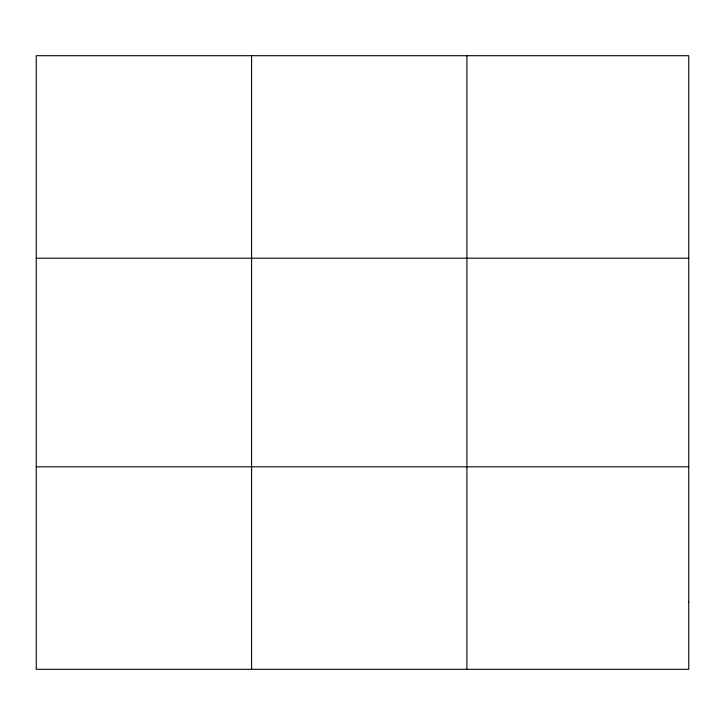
<?xml version="1.0" encoding="UTF-8"?>
<svg xmlns="http://www.w3.org/2000/svg" width="725" height="725" viewBox="0 0 725 725"><rect width="100%" height="100%" fill="white"/><g stroke="black" fill="none" stroke-linecap="round" stroke-linejoin="round"><path stroke-width="1.09" d="M251.575 669.302L251.575 55.698M466.9 669.302L466.9 55.698M36.25 258.191L688.75 258.191M36.25 466.809L688.75 466.809M688.75 601.804L688.75 669.302L36.25 669.302L36.25 55.698L688.75 55.698L688.75 601.804"/></g></svg>
